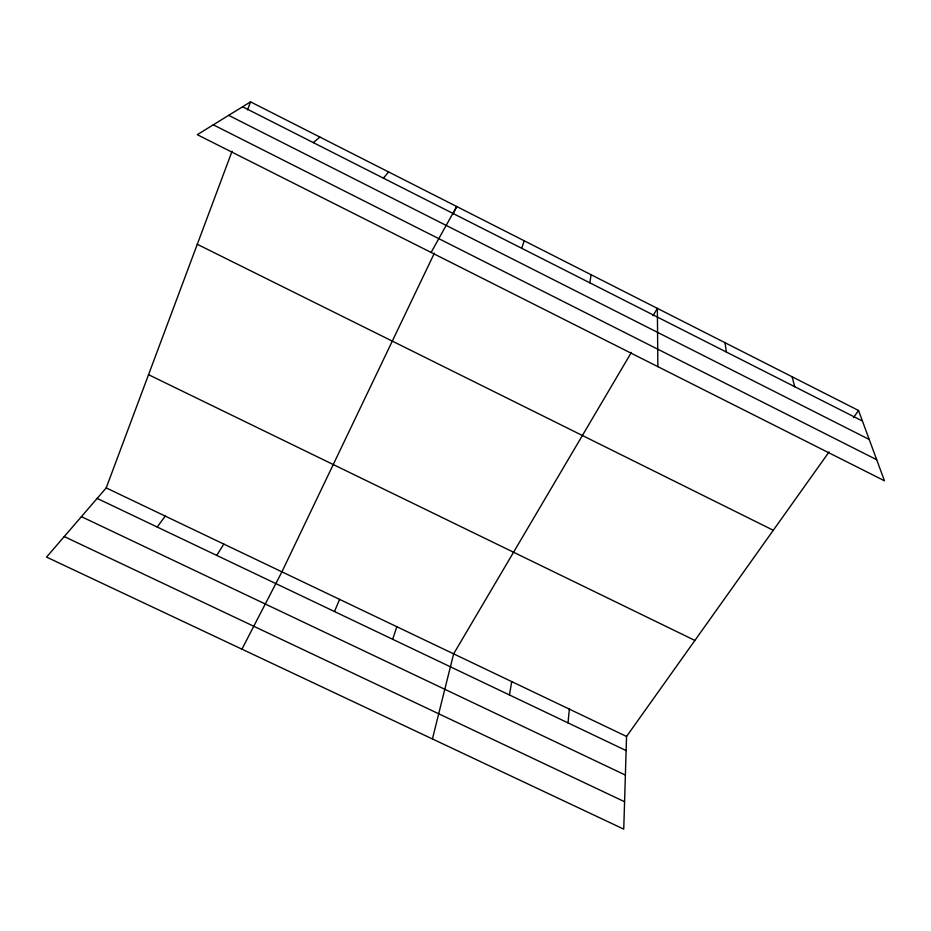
<?xml version="1.0" encoding="UTF-8"?>
<svg xmlns="http://www.w3.org/2000/svg" width="931" height="931" viewBox="0 0 931 931"><rect width="100%" height="100%" fill="white"/><g stroke="black" fill="none" stroke-linecap="round" stroke-linejoin="round"><path stroke-width="1.4" d="M829.032 451.966L626.551 736.456L623.747 829.137L46.55 557.087L106.215 487.902L232.063 151.253M568.015 722.875L569.365 709.131M589.87 282.838L591.069 274.715M509.443 694.957L511.724 681.608M432.415 738.958L453.641 653.853L631.381 352.407M392.673 639.283L396.839 626.726M521.686 248.274L524.188 240.768M247.541 109.87L250.532 101.863L858.545 410.49L884.45 480.78L197.291 134.681L250.532 101.863M334.485 611.539L339.594 599.378M434.381 253.162L281.918 571.832L241.92 649.175M452.978 214.293L456.702 206.519L431.111 252.441M653.027 315.702L657.356 308.37L657.868 366.663M216.737 555.423L223.801 544.065M853.494 417.6L858.545 410.49M157.188 527.027L165.241 516.088M383.421 178.17L388.599 171.944M313.328 142.629L319.88 137.066M64.239 536.57L624.573 801.731M81.416 516.658L625.388 775.069M97.161 498.411L626.121 750.572M106.215 487.902L626.551 736.456M148.541 374.693L694.887 640.435M197.291 244.294L773.289 530.274M228.665 115.339L869.217 439.455M213.304 124.812L876.688 459.716M242.584 106.762L862.432 421.033M792.095 376.764L794.737 386.702M725.028 342.724L726.401 352.058"/></g></svg>
